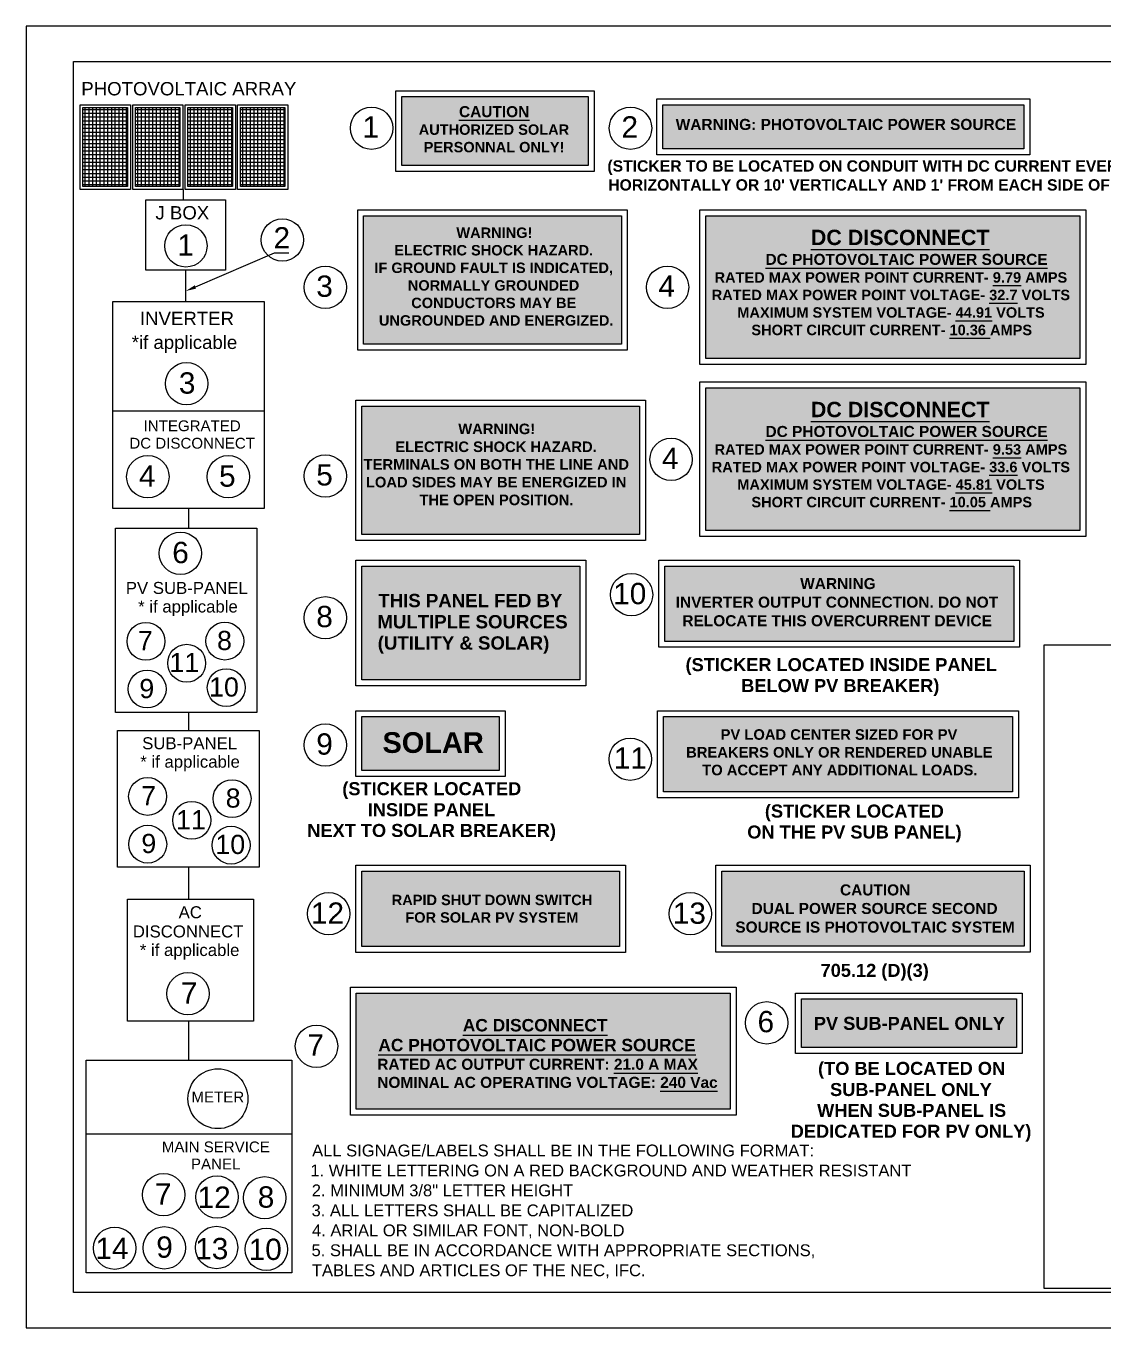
# Model space of a CAD drawing. Header units: millimetres. Extents: x 351 to 7480, y -14642 to -8468.
# Drawn here: x 3967 to 4877, y -10898 to -9798 of the extents above; entities that cross this region are included whole.
import ezdxf

# ---------------------------------------------------------------- set-up
doc = ezdxf.new("R2010")
doc.units = ezdxf.units.MM
for name, color, linetype in [('PDF7_0', 7, 'Continuous'), ('PDF7_PDF_0', 7, 'Continuous'), ('PDF7_PDF_Geometry', 7, 'Continuous'), ('PDF7_Text', 7, 'Continuous')]:
    doc.layers.add(name, color=color, linetype=linetype)
doc.styles.add('PDF Arial', font='arial.ttf')
doc.styles.add('PDF Arial Bold', font='arialbd.ttf')

msp = doc.modelspace()

# ---------------------------------------------------------------- linework, layer by layer
at = {"layer": 'PDF7_0', "lineweight": 25}
for points in [[(3967.2, -9797.7), (3967.2, -10897.6), (5667, -10897.6), (5667, -9797.7)], [(4279.5, -9852.3), (4446.9, -9852.3), (4446.9, -9920.6), (4279.5, -9920.6)], [(4284.5, -9857.3), (4441.9, -9857.3), (4441.9, -9915.6), (4284.5, -9915.6)], [(4499.7, -9859.2), (4814.8, -9859.2), (4814.8, -9906.4), (4499.7, -9906.4)], [(4504.8, -9864.2), (4809.7, -9864.2), (4809.7, -9901.4), (4504.8, -9901.4)], [(4247.3, -9953), (4474.8, -9953), (4474.8, -10071.4), (4247.3, -10071.4)], [(4536.1, -9953), (4861.9, -9953), (4861.9, -10083.5), (4536.1, -10083.5)], [(4252.2, -9958), (4469.8, -9958), (4469.8, -10066.4), (4252.2, -10066.4)], [(4541.1, -9958), (4856.9, -9958), (4856.9, -10078.5), (4541.1, -10078.5)], [(4536.1, -10098.4), (4861.9, -10098.4), (4861.9, -10228.9), (4536.1, -10228.9)], [(4541.1, -10103.4), (4856.9, -10103.4), (4856.9, -10223.9), (4541.1, -10223.9)], [(4245.7, -10113.7), (4490.2, -10113.7), (4490.2, -10232.2), (4245.7, -10232.2)], [(4250.7, -10118.7), (4485.2, -10118.7), (4485.2, -10227.2), (4250.7, -10227.2)], [(4245.7, -10249), (4439.8, -10249), (4439.8, -10355), (4245.7, -10355)], [(4501.5, -10249), (4806.1, -10249), (4806.1, -10322.5), (4501.5, -10322.5)], [(4250.7, -10254), (4434.8, -10254), (4434.8, -10350), (4250.7, -10350)], [(4506.5, -10254), (4801.1, -10254), (4801.1, -10317.5), (4506.5, -10317.5)], [(4245.7, -10376.1), (4371.6, -10376.1), (4371.6, -10431.6), (4245.7, -10431.6)], [(4250.7, -10381.1), (4366.6, -10381.1), (4366.6, -10426.6), (4250.7, -10426.6)], [(4500.4, -10376.1), (4805, -10376.1), (4805, -10449.6), (4500.4, -10449.6)], [(4505.4, -10381.1), (4800, -10381.1), (4800, -10444.6), (4505.4, -10444.6)], [(4245.7, -10506.6), (4473.2, -10506.6), (4473.2, -10580.4), (4245.7, -10580.4)], [(4250.7, -10511.6), (4468.2, -10511.6), (4468.2, -10575.4), (4250.7, -10575.4)], [(4549.6, -10506.6), (4815, -10506.6), (4815, -10580.1), (4549.6, -10580.1)], [(4554.6, -10511.6), (4810, -10511.6), (4810, -10575.1), (4554.6, -10575.1)], [(4241, -10609.8), (4566.8, -10609.8), (4566.8, -10717.7), (4241, -10717.7)], [(4246, -10614.8), (4561.8, -10614.8), (4561.8, -10712.7), (4246, -10712.7)], [(4616.9, -10614.6), (4808.3, -10614.6), (4808.3, -10665.7), (4616.9, -10665.7)], [(4621.9, -10619.6), (4803.3, -10619.6), (4803.3, -10660.7), (4621.9, -10660.7)]]:
    msp.add_lwpolyline(points, close=True, dxfattribs=at)
at = {"layer": 'PDF7_0', "color": 7, "lineweight": 25, "true_color": 0xfcfcfc}
for points in [[(4332.7, -9877.3), (4392.1, -9877.3)], [(4629.8, -9986.5), (4780.6, -9986.5)], [(4591.5, -10002.2), (4829.7, -10002.2)], [(4783.4, -10017), (4807.3, -10017)], [(4780.4, -10031.8), (4804.3, -10031.8)], [(4752, -10046.7), (4782.8, -10046.7)], [(4746.8, -10061.5), (4777.6, -10061.5), (4781.1, -10061.5)], [(4629.8, -10131.9), (4780.6, -10131.9)], [(4591.5, -10147.6), (4829.7, -10147.6)], [(4783.4, -10162.4), (4807.3, -10162.4)], [(4780.4, -10177.2), (4804.3, -10177.2)], [(4752, -10192), (4782.8, -10192)], [(4746.8, -10206.9), (4777.6, -10206.9), (4781.1, -10206.9)], [(4335.9, -10650.1), (4458.1, -10650.1)], [(4264.6, -10666.9), (4532.6, -10666.9)], [(4463.5, -10682.2), (4488.8, -10682.2), (4534.5, -10682.2)], [(4502.6, -10697.4), (4551.1, -10697.4)]]:
    msp.add_lwpolyline(points, dxfattribs=at)
at = {"layer": 'PDF7_0', "lineweight": 25}
msp.add_lwpolyline([(4110.2, -10018.1), (4176.9, -9989.2), (4188.9, -9989.2)], dxfattribs=at)
at = {"layer": 'PDF7_0', "color": 1, "transparency": 33554559}
for points in [[(4441.9, -9857.3), (4284.5, -9857.3), (4441.9, -9915.6)], [(4284.5, -9857.3), (4441.9, -9915.6), (4284.5, -9915.6)], [(4809.7, -9864.2), (4504.8, -9864.2), (4809.7, -9901.4)], [(4504.8, -9864.2), (4809.7, -9901.4), (4504.8, -9901.4)], [(4469.8, -9958), (4252.2, -9958), (4469.8, -10066.4)], [(4252.2, -9958), (4469.8, -10066.4), (4252.2, -10066.4)], [(4856.9, -9958), (4541.1, -9958), (4856.9, -10078.5)], [(4541.1, -9958), (4856.9, -10078.5), (4541.1, -10078.5)], [(4856.9, -10103.4), (4541.1, -10103.4), (4856.9, -10223.9)], [(4541.1, -10103.4), (4856.9, -10223.9), (4541.1, -10223.9)], [(4485.2, -10118.7), (4250.7, -10118.7), (4485.2, -10227.2)], [(4250.7, -10118.7), (4485.2, -10227.2), (4250.7, -10227.2)], [(4434.8, -10254), (4250.7, -10254), (4434.8, -10350)], [(4250.7, -10254), (4434.8, -10350), (4250.7, -10350)], [(4801.1, -10254), (4506.5, -10254), (4801.1, -10317.5)], [(4506.5, -10254), (4801.1, -10317.5), (4506.5, -10317.5)], [(4366.6, -10381.1), (4250.7, -10381.1), (4366.6, -10426.6)], [(4250.7, -10381.1), (4366.6, -10426.6), (4250.7, -10426.6)], [(4800, -10381.1), (4505.4, -10381.1), (4800, -10444.6)], [(4505.4, -10381.1), (4800, -10444.6), (4505.4, -10444.6)], [(4468.2, -10511.6), (4250.7, -10511.6), (4468.2, -10575.4)], [(4250.7, -10511.6), (4468.2, -10575.4), (4250.7, -10575.4)], [(4810, -10511.6), (4554.6, -10511.6), (4810, -10575.1)], [(4554.6, -10511.6), (4810, -10575.1), (4554.6, -10575.1)], [(4561.8, -10614.8), (4246, -10614.8), (4561.8, -10712.7)], [(4246, -10614.8), (4561.8, -10712.7), (4246, -10712.7)], [(4803.3, -10619.6), (4621.9, -10619.6), (4803.3, -10660.7)], [(4621.9, -10619.6), (4803.3, -10660.7), (4621.9, -10660.7)]]:
    msp.add_solid(points, dxfattribs=at)
at = {"layer": 'PDF7_0', "transparency": 33554559}
msp.add_solid([(4110.7, -10019.5), (4101.9, -10021.6), (4109.6, -10016.7)], dxfattribs=at)
at = {"layer": 'PDF7_PDF_0', "lineweight": 25}
for points in [[(4012.8, -9864.2), (4055.3, -9864.2), (4055.3, -9935.7), (4012.8, -9935.7)], [(4057.2, -9864.2), (4099.6, -9864.2), (4099.6, -9935.7), (4057.2, -9935.7)], [(4101.5, -9864.2), (4143.9, -9864.2), (4143.9, -9935.7), (4101.5, -9935.7)], [(4145.8, -9864.2), (4188.2, -9864.2), (4188.2, -9935.7), (4145.8, -9935.7)], [(4015.2, -9866.6), (4052.8, -9866.6), (4052.8, -9933.3), (4015.2, -9933.3)], [(4059.6, -9866.6), (4097.1, -9866.6), (4097.1, -9933.3), (4059.6, -9933.3)], [(4103.9, -9866.6), (4141.4, -9866.6), (4141.4, -9933.3), (4103.9, -9933.3)], [(4148.3, -9866.6), (4185.8, -9866.6), (4185.8, -9933.3), (4148.3, -9933.3)], [(4068.2, -9944.6), (4135.5, -9944.6), (4135.5, -10004), (4068.2, -10004)], [(4040.3, -10030.5), (4168.1, -10030.5), (4168.1, -10205.4), (4040.3, -10205.4)], [(4042.6, -10221.8), (4162, -10221.8), (4162, -10377.6), (4042.6, -10377.6)], [(4826.4, -10864.1), (5369.8, -10864.1), (5369.8, -10320.7), (4826.4, -10320.7)], [(4044.3, -10392.9), (4164, -10392.9), (4164, -10508.3), (4044.3, -10508.3)], [(4052.8, -10535.3), (4159.3, -10535.3), (4159.3, -10638.4), (4052.8, -10638.4)], [(4018, -10671.4), (4191.6, -10671.4), (4191.6, -10851), (4018, -10851)]]:
    msp.add_lwpolyline(points, close=True, dxfattribs=at)
for points in [[(4015.2, -9868.2), (4052.8, -9868.2)], [(4015.2, -9871.3), (4052.8, -9871.3)], [(4015.2, -9874.5), (4052.8, -9874.5)], [(4017.2, -9933.3), (4017.2, -9866.6)], [(4020.4, -9933.3), (4020.4, -9866.6)], [(4023.5, -9933.3), (4023.5, -9866.6)], [(4026.7, -9933.3), (4026.7, -9866.6)], [(4029.8, -9933.3), (4029.8, -9866.6)], [(4033.1, -9933.3), (4033.1, -9866.6)], [(4036.2, -9933.3), (4036.2, -9866.6)], [(4039.5, -9933.3), (4039.5, -9866.6)], [(4042.5, -9933.3), (4042.5, -9866.6)], [(4045.8, -9933.3), (4045.8, -9866.6)], [(4049, -9933.3), (4049, -9866.6)], [(4052.1, -9933.3), (4052.1, -9866.6)], [(4059.6, -9868.2), (4097.1, -9868.2)], [(4059.6, -9871.3), (4097.1, -9871.3)], [(4059.6, -9874.5), (4097.1, -9874.5)], [(4061.6, -9933.3), (4061.6, -9866.6)], [(4064.7, -9933.3), (4064.7, -9866.6)], [(4067.9, -9933.3), (4067.9, -9866.6)], [(4071.1, -9933.3), (4071.1, -9866.6)], [(4074.2, -9933.3), (4074.2, -9866.6)], [(4077.4, -9933.3), (4077.4, -9866.6)], [(4080.6, -9933.3), (4080.6, -9866.6)], [(4083.8, -9933.3), (4083.8, -9866.6)], [(4087, -9933.3), (4087, -9866.6)], [(4090.1, -9933.3), (4090.1, -9866.6)], [(4093.3, -9933.3), (4093.3, -9866.6)], [(4096.4, -9933.3), (4096.4, -9866.6)], [(4103.9, -9868.2), (4141.4, -9868.2)], [(4103.9, -9871.3), (4141.4, -9871.3)], [(4103.9, -9874.5), (4141.4, -9874.5)], [(4105.9, -9933.3), (4105.9, -9866.6)], [(4109, -9933.3), (4109, -9866.6)], [(4112.3, -9933.3), (4112.3, -9866.6)], [(4115.4, -9933.3), (4115.4, -9866.6)], [(4118.6, -9933.3), (4118.6, -9866.6)], [(4121.7, -9933.3), (4121.7, -9866.6)], [(4124.9, -9933.3), (4124.9, -9866.6)], [(4128.1, -9933.3), (4128.1, -9866.6)], [(4131.3, -9933.3), (4131.3, -9866.6)], [(4134.5, -9933.3), (4134.5, -9866.6)], [(4137.6, -9933.3), (4137.6, -9866.6)], [(4140.9, -9933.3), (4140.9, -9866.6)], [(4148.3, -9868.2), (4185.8, -9868.2)], [(4148.3, -9871.3), (4185.8, -9871.3)], [(4148.3, -9874.5), (4185.8, -9874.5)], [(4150.3, -9933.3), (4150.3, -9866.6)], [(4153.4, -9933.3), (4153.4, -9866.6)], [(4156.6, -9933.3), (4156.6, -9866.6)], [(4159.8, -9933.3), (4159.8, -9866.6)], [(4163, -9933.3), (4163, -9866.6)], [(4166.1, -9933.3), (4166.1, -9866.6)], [(4169.2, -9933.3), (4169.2, -9866.6)], [(4172.5, -9933.3), (4172.5, -9866.6)], [(4175.6, -9933.3), (4175.6, -9866.6)], [(4178.9, -9933.3), (4178.9, -9866.6)], [(4182, -9933.3), (4182, -9866.6)], [(4185.2, -9933.3), (4185.2, -9866.6)], [(4015.2, -9877.7), (4052.8, -9877.7)], [(4015.2, -9880.9), (4052.8, -9880.9)], [(4015.2, -9884), (4052.8, -9884)], [(4015.2, -9887.2), (4052.8, -9887.2)], [(4059.6, -9877.7), (4097.1, -9877.7)], [(4059.6, -9880.9), (4097.1, -9880.9)], [(4059.6, -9884), (4097.1, -9884)], [(4059.6, -9887.2), (4097.1, -9887.2)], [(4103.9, -9877.7), (4141.4, -9877.7)], [(4103.9, -9880.9), (4141.4, -9880.9)], [(4103.9, -9884), (4141.4, -9884)], [(4103.9, -9887.2), (4141.4, -9887.2)], [(4148.3, -9877.7), (4185.8, -9877.7)], [(4148.3, -9880.9), (4185.8, -9880.9)], [(4148.3, -9884), (4185.8, -9884)], [(4148.3, -9887.2), (4185.8, -9887.2)], [(4015.2, -9890.3), (4052.8, -9890.3)], [(4015.2, -9893.6), (4052.8, -9893.6)], [(4015.2, -9896.8), (4052.8, -9896.8)], [(4059.6, -9890.3), (4097.1, -9890.3)], [(4059.6, -9893.6), (4097.1, -9893.6)], [(4059.6, -9896.8), (4097.1, -9896.8)], [(4103.9, -9890.3), (4141.4, -9890.3)], [(4103.9, -9893.6), (4141.4, -9893.6)], [(4103.9, -9896.8), (4141.4, -9896.8)], [(4148.3, -9890.3), (4185.8, -9890.3)], [(4148.3, -9893.6), (4185.8, -9893.6)], [(4148.3, -9896.8), (4185.8, -9896.8)], [(4015.2, -9899.9), (4052.8, -9899.9)], [(4015.2, -9903.1), (4052.8, -9903.1)], [(4015.2, -9906.3), (4052.8, -9906.3)], [(4015.2, -9909.5), (4052.8, -9909.5)], [(4059.6, -9899.9), (4097.1, -9899.9)], [(4059.6, -9903.1), (4097.1, -9903.1)], [(4059.6, -9906.3), (4097.1, -9906.3)], [(4059.6, -9909.5), (4097.1, -9909.5)], [(4103.9, -9899.9), (4141.4, -9899.9)], [(4103.9, -9903.1), (4141.4, -9903.1)], [(4103.9, -9906.3), (4141.4, -9906.3)], [(4103.9, -9909.5), (4141.4, -9909.5)], [(4148.3, -9899.9), (4185.8, -9899.9)], [(4148.3, -9903.1), (4185.8, -9903.1)], [(4148.3, -9906.3), (4185.8, -9906.3)], [(4148.3, -9909.5), (4185.8, -9909.5)], [(4015.2, -9912.6), (4052.8, -9912.6)], [(4015.2, -9915.8), (4052.8, -9915.8)], [(4015.2, -9918.9), (4052.8, -9918.9)], [(4059.6, -9912.6), (4097.1, -9912.6)], [(4059.6, -9915.8), (4097.1, -9915.8)], [(4059.6, -9918.9), (4097.1, -9918.9)], [(4103.9, -9912.6), (4141.4, -9912.6)], [(4103.9, -9915.8), (4141.4, -9915.8)], [(4103.9, -9918.9), (4141.4, -9918.9)], [(4148.3, -9912.6), (4185.8, -9912.6)], [(4148.3, -9915.8), (4185.8, -9915.8)], [(4148.3, -9918.9), (4185.8, -9918.9)], [(4015.2, -9922.2), (4052.8, -9922.2)], [(4015.2, -9925.3), (4052.8, -9925.3)], [(4015.2, -9928.5), (4052.8, -9928.5)], [(4015.2, -9931.6), (4052.8, -9931.6)], [(4059.6, -9922.2), (4097.1, -9922.2)], [(4059.6, -9925.3), (4097.1, -9925.3)], [(4059.6, -9928.5), (4097.1, -9928.5)], [(4059.6, -9931.6), (4097.1, -9931.6)], [(4103.9, -9922.2), (4141.4, -9922.2)], [(4103.9, -9925.3), (4141.4, -9925.3)], [(4103.9, -9928.5), (4141.4, -9928.5)], [(4103.9, -9931.6), (4141.4, -9931.6)], [(4148.3, -9922.2), (4185.8, -9922.2)], [(4148.3, -9925.3), (4185.8, -9925.3)], [(4148.3, -9928.5), (4185.8, -9928.5)], [(4148.3, -9931.6), (4185.8, -9931.6)], [(4099.8, -9935.7), (4099.8, -9944.6)], [(4101.9, -10004), (4101.9, -10030.5)], [(4040.3, -10122.7), (4168.1, -10122.7)], [(4104.2, -10205.4), (4104.2, -10221.8)], [(4104.2, -10377.6), (4104.2, -10392.9)], [(4104.2, -10508.3), (4104.2, -10535.3)], [(4104.2, -10638.4), (4104.2, -10671.4)], [(4018, -10733.6), (4191.6, -10733.6)]]:
    msp.add_lwpolyline(points, dxfattribs=at)
for centre, radius in [((4258.9, -9884), 17.9), ((4477.5, -9884), 17.9), ((4183.6, -9978.4), 17.9), ((4102.1, -9983.4), 17.9), ((4219.9, -10018.4), 17.9), ((4508.8, -10018.4), 17.9), ((4102.7, -10099.8), 17.9), ((4511.8, -10163.8), 17.9), ((4070, -10178.4), 17.9), ((4137.9, -10178.4), 17.9), ((4219.9, -10177.8), 17.9), ((4097.5, -10243.1), 17.9), ((4478.4, -10278.1), 17.9), ((4219.9, -10297.6), 17.9), ((4068.4, -10317.5), 16), ((4135, -10317.3), 16), ((4102.8, -10336), 16), ((4069.4, -10357.8), 16), ((4136.2, -10356.6), 16), ((4219.9, -10405.1), 17.9), ((4477.3, -10417.1), 17.9), ((4069.8, -10448.5), 16), ((4141.1, -10450.4), 16), ((4107.1, -10468.7), 16), ((4069.9, -10488.9), 16), ((4140.3, -10489.7), 16), ((4222.7, -10547.6), 17.9), ((4528, -10547.6), 17.9), ((4103.9, -10615.2), 17.9), ((4592.5, -10639.8), 17.9), ((4212.4, -10659.6), 17.9), ((4129.2, -10703.9), 25.3), ((4083.3, -10785), 17.9), ((4128.4, -10786.9), 17.9), ((4168.6, -10787.6), 17.9), ((4083.9, -10829.9), 17.9), ((4128, -10829.6), 17.9), ((4042, -10830.2), 17.9), ((4170, -10831.2), 17.9)]:
    msp.add_circle(centre, radius, dxfattribs=at)
at = {"layer": 'PDF7_PDF_Geometry', "lineweight": 25}
msp.add_lwpolyline([(5627.1, -9827.6), (5627.1, -10867.6), (4007.1, -10867.6), (4007.1, -9827.6), (5627.1, -9827.6), (5627.1, -10867.6), (5373.6, -10867.6), (5373.6, -10834.8), (5627.1, -10834.8), (5373.6, -10834.8), (5373.6, -10801.9), (5627.1, -10801.9)], dxfattribs=at)

# ---------------------------------------------------------------- texts
at = {"layer": 'PDF7_Text', "attachment_point": 7}
for s, insert, char_height, style in [('PHOTOVOLTAIC ARRAY', (4013.8, -9856.4), 11.249, 'PDF Arial'), ('1', (4251.2, -9891.9), 18, 'PDF Arial'), ('2', (4469.9, -9891.9), 18, 'PDF Arial'), ("(STICKER TO BE LOCATED ON CONDUIT WITH DC CURRENT EVERY 4'", (4458, -9923.5), 9.5, 'PDF Arial Bold'), ("HORIZONTALLY OR 10' VERTICALLY AND 1' FROM EACH SIDE OF A BEND)", (4458.7, -9939.5), 9.5, 'PDF Arial Bold'), ('J BOX', (4076.4, -9961.2), 11.25, 'PDF Arial'), ('1', (4094.9, -9991.7), 18, 'PDF Arial'), ('2', (4176.1, -9985.6), 18, 'PDF Arial'), ('3', (4212.2, -10026.7), 18, 'PDF Arial'), ('4', (4501.1, -10026.4), 18, 'PDF Arial'), ('INVERTER', (4063.3, -10050.3), 11.25, 'PDF Arial'), ('*if applicable', (4056.4, -10073.9), 11.249, 'PDF Arial'), ('3', (4096.2, -10108.5), 18, 'PDF Arial'), ('INTEGRATED', (4066.4, -10140.1), 9.11, 'PDF Arial'), ('DC DISCONNECT', (4054.4, -10154.8), 9.111, 'PDF Arial'), ('4', (4504.1, -10171.8), 18, 'PDF Arial'), ('4', (4062.5, -10186.7), 18, 'PDF Arial'), ('5', (4130.1, -10187.1), 18, 'PDF Arial'), ('5', (4212.2, -10186.1), 18, 'PDF Arial'), ('6', (4090.6, -10251.7), 18, 'PDF Arial'), ('PV SUB-PANEL', (4051.4, -10277.6), 10.124, 'PDF Arial'), ('10', (4462.9, -10286.4), 18, 'PDF Arial'), ('* if applicable', (4061.8, -10296.2), 10.124, 'PDF Arial'), ('8', (4212.2, -10305.8), 18, 'PDF Arial'), ('7', (4061.6, -10325), 16.2, 'PDF Arial'), ('8', (4128.4, -10325.1), 16.2, 'PDF Arial'), ('11', (4088.2, -10343.5), 16.2, 'PDF Arial'), ('(STICKER LOCATED INSIDE PANEL', (4524, -10346), 11, 'PDF Arial Bold'), ('9', (4062.8, -10365.7), 16.2, 'PDF Arial'), ('10', (4121.7, -10364.4), 16.2, 'PDF Arial'), ('BELOW PV BREAKER)', (4571, -10363.7), 11, 'PDF Arial Bold'), ('SUB-PANEL', (4065.2, -10408.8), 10.12, 'PDF Arial'), ('9', (4212.2, -10413.5), 18, 'PDF Arial'), ('* if applicable', (4063.6, -10427.3), 10.124, 'PDF Arial'), ('11', (4463.4, -10425.1), 18, 'PDF Arial'), ('(STICKER LOCATED', (4234.2, -10450.8), 11, 'PDF Arial Bold'), ('7', (4064.4, -10456), 16.2, 'PDF Arial'), ('8', (4135.7, -10458.2), 16.2, 'PDF Arial'), ('11', (4093.8, -10476.3), 16.2, 'PDF Arial'), ('INSIDE PANEL', (4255.7, -10465.4), 11, 'PDF Arial Bold'), ('(STICKER LOCATED', (4591, -10469.7), 11, 'PDF Arial Bold'), ('9', (4064.5, -10496.6), 16.2, 'PDF Arial'), ('10', (4127, -10497.4), 16.2, 'PDF Arial'), ('NEXT TO SOLAR BREAKER)', (4204.6, -10486.1), 11, 'PDF Arial Bold'), ('ON THE PV SUB PANEL)', (4576.1, -10487.4), 11, 'PDF Arial Bold'), ('AC', (4096, -10551.6), 10.12, 'PDF Arial'), ('12', (4207.7, -10556.1), 18, 'PDF Arial'), ('13', (4513.2, -10556.4), 18, 'PDF Arial'), ('DISCONNECT', (4057.3, -10567.8), 10.12, 'PDF Arial'), ('* if applicable', (4063.2, -10586.4), 10.124, 'PDF Arial'), ('705.12 (D)(3)', (4638, -10604.3), 11, 'PDF Arial Bold'), ('7', (4097.9, -10623.6), 18, 'PDF Arial'), ('6', (4584.8, -10648), 18, 'PDF Arial'), ('7', (4204.7, -10667.6), 18, 'PDF Arial'), ('(TO BE LOCATED ON', (4635.9, -10687.1), 11, 'PDF Arial Bold'), ('SUB-PANEL ONLY', (4646, -10701.8), 11, 'PDF Arial Bold'), ('METER', (4106.8, -10707), 9.11, 'PDF Arial'), ('WHEN SUB-PANEL IS', (4635.1, -10719.4), 11, 'PDF Arial Bold'), ('DEDICATED FOR PV ONLY)', (4612.8, -10740.2), 11, 'PDF Arial Bold'), ('MAIN SERVICE', (4081.8, -10749.3), 9.111, 'PDF Arial'), ('ALL SIGNAGE/LABELS SHALL BE IN THE FOLLOWING FORMAT:', (4208.7, -10752.8), 10, 'PDF Arial'), ('PANEL', (4106.4, -10763.6), 9.11, 'PDF Arial'), ('1. WHITE LETTERING ON A RED BACKGROUND AND WEATHER RESISTANT', (4207.2, -10769.7), 10, 'PDF Arial'), ('7', (4076, -10793.4), 18, 'PDF Arial'), ('12', (4112, -10796.1), 18, 'PDF Arial'), ('8', (4162.8, -10796.2), 18, 'PDF Arial'), ('2. MINIMUM 3/8" LETTER HEIGHT', (4208.4, -10786.5), 10, 'PDF Arial'), ('3. ALL LETTERS SHALL BE CAPITALIZED', (4208.2, -10803.4), 10, 'PDF Arial'), ('4. ARIAL OR SIMILAR FONT, NON-BOLD', (4208.6, -10822), 10, 'PDF Arial'), ('14', (4025.7, -10839.3), 18, 'PDF Arial'), ('9', (4077.1, -10838.5), 18, 'PDF Arial'), ('13', (4110, -10839.8), 18, 'PDF Arial'), ('10', (4155.1, -10840.4), 18, 'PDF Arial'), ('5. SHALL BE IN ACCORDANCE WITH APPROPRIATE SECTIONS,', (4208.2, -10838.8), 10, 'PDF Arial'), ('TABLES AND ARTICLES OF THE NEC, IFC.', (4208.5, -10855.7), 10, 'PDF Arial')]:
    msp.add_mtext(s, dxfattribs=dict(at, insert=insert, char_height=char_height, style=style))
at = {"layer": 'PDF7_Text', "color": 7, "true_color": 0xfcfcfc, "attachment_point": 7, "style": 'PDF Arial Bold'}
for s, insert, char_height in [('CAUTION', (4332.7, -9874.8), 9.33), ('WARNING: PHOTOVOLTAIC POWER SOURCE', (4515.7, -9885.6), 9.329), ('AUTHORIZED SOLAR', (4298.7, -9889.7), 8.8), ('PERSONNAL ONLY!', (4302.9, -9904.5), 8.8), ('DC DISCONNECT', (4629.8, -9982.9), 12.957), ('DC PHOTOVOLTAIC POWER SOURCE', (4591.5, -9999.6), 9.329), ('RATED MAX POWER POINT CURRENT- 9.79 AMPS', (4548.5, -10014.6), 8.8), ('RATED MAX POWER POINT VOLTAGE- 32.7 VOLTS', (4546.1, -10029.4), 8.8), ('MAXIMUM SYSTEM VOLTAGE- 44.91 VOLTS', (4567.7, -10044.2), 8.8), ('SHORT CIRCUIT CURRENT- 10.36 AMPS', (4579.6, -10059), 8.8), ('DC DISCONNECT', (4629.8, -10128.3), 12.957), ('WARNING!', (4332.1, -10142.6), 8.91), ('DC PHOTOVOLTAIC POWER SOURCE', (4591.5, -10145), 9.329), ('ELECTRIC SHOCK HAZARD.', (4278.9, -10157.7), 8.913), ('RATED MAX POWER POINT CURRENT- 9.53 AMPS', (4548.5, -10159.9), 8.8), ('TERMINALS ON BOTH THE LINE AND', (4252.2, -10172.6), 8.913), ('RATED MAX POWER POINT VOLTAGE- 33.6 VOLTS', (4546.1, -10174.8), 8.8), ('LOAD SIDES MAY BE ENERGIZED IN', (4254.1, -10187.6), 8.913), ('MAXIMUM SYSTEM VOLTAGE- 45.81 VOLTS', (4567.7, -10189.6), 8.8), ('THE OPEN POSITION.', (4299.3, -10202.6), 8.913), ('SHORT CIRCUIT CURRENT- 10.05 AMPS', (4579.6, -10204.4), 8.8), ('WARNING', (4620.8, -10273.5), 9.33), ('THIS PANEL FED BY', (4264.6, -10288.8), 11.249), ('INVERTER OUTPUT CONNECTION. DO NOT', (4515.7, -10289.2), 9.329), ('MULTIPLE SOURCES', (4263.8, -10306.7), 11.249), ('RELOCATE THIS OVERCURRENT DEVICE', (4521.3, -10304.9), 9.329), ('(UTILITY & SOLAR)', (4264.1, -10327.9), 11.249), ('SOLAR', (4268.1, -10412), 17.5), ('PV LOAD CENTER SIZED FOR PV', (4553.6, -10400.8), 8.913), ('BREAKERS ONLY OR RENDERED UNABLE', (4524.5, -10415.8), 8.913), ('TO ACCEPT ANY ADDITIONAL LOADS.', (4538.1, -10430.8), 8.913), ('CAUTION', (4654.4, -10532.3), 9.33), ('DUAL POWER SOURCE SECOND', (4579.7, -10548), 9.329), ('SOURCE IS PHOTOVOLTAIC SYSTEM', (4566, -10563.7), 9.329), ('PV SUB-PANEL ONLY', (4632.3, -10645.9), 11), ('AC DISCONNECT', (4335.9, -10647.2), 10.495), ('AC PHOTOVOLTAIC POWER SOURCE', (4264.6, -10664), 10.495), ('RATED AC OUTPUT CURRENT: 21.0 A MAX', (4263.7, -10679.6), 9.329), ('NOMINAL AC OPERATING VOLTAGE: 240 Vac', (4263.7, -10694.9), 9.329)]:
    msp.add_mtext(s, dxfattribs=dict(at, insert=insert, char_height=char_height))
at = {"layer": 'PDF7_Text', "color": 7, "true_color": 0xffffff, "char_height": 8.8, "attachment_point": 7, "style": 'PDF Arial Bold'}
for s, insert in [('WARNING!', (4330.5, -9976.8)), ('ELECTRIC SHOCK HAZARD.', (4278, -9991.6)), ('IF GROUND FAULT IS INDICATED,', (4261.3, -10008.3)), ('NORMALLY GROUNDED', (4289.5, -10021.3)), ('CONDUCTORS MAY BE', (4292.4, -10036.1)), ('UNGROUNDED AND ENERGIZED.', (4265.1, -10050.9)), ('RAPID SHUT DOWN SWITCH', (4275.9, -10540.5)), ('FOR SOLAR PV SYSTEM', (4287.4, -10555.3))]:
    msp.add_mtext(s, dxfattribs=dict(at, insert=insert))

doc.saveas('drawing.dxf')
